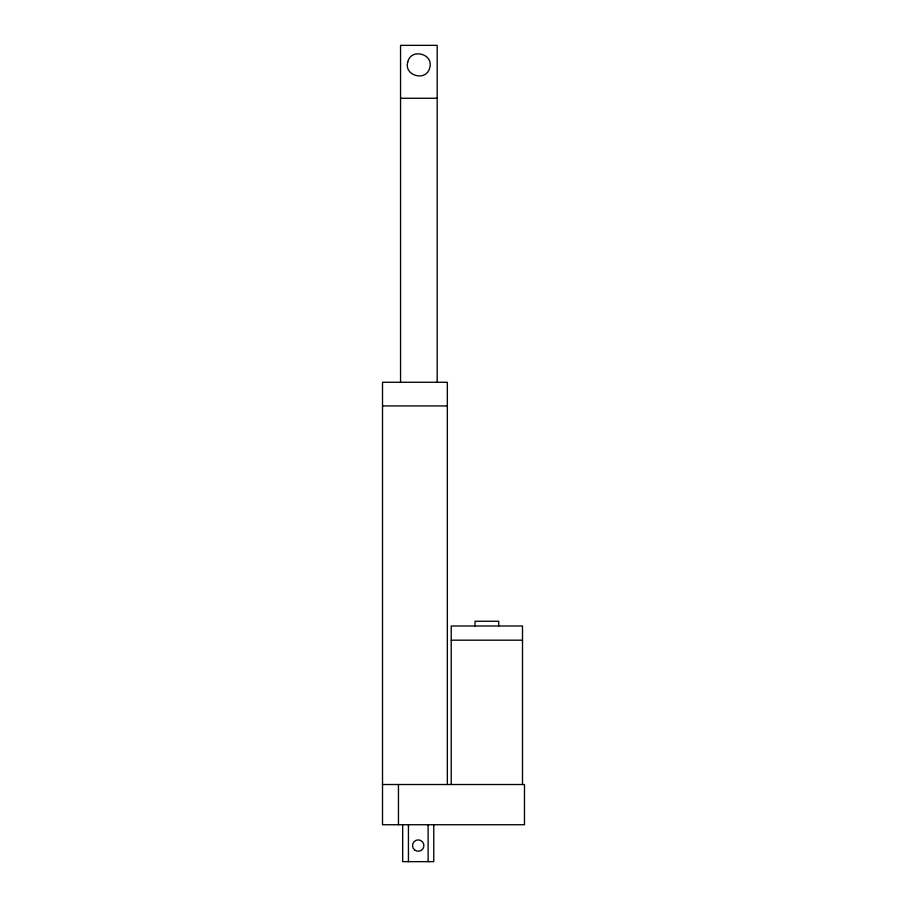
<?xml version="1.0" encoding="UTF-8"?>
<svg xmlns="http://www.w3.org/2000/svg" width="907" height="907" viewBox="0 0 907 907"><rect width="100%" height="100%" fill="white"/><g stroke="black" fill="none" stroke-linecap="round" stroke-linejoin="round"><path stroke-width="1.36" d="M400.554 98.262L437.174 98.262M382.516 405.939L447.344 405.939M451.221 640.183L522.5 640.183M382.516 784.521L524.484 784.521L524.484 824.735L382.516 824.735L382.516 382.278L447.344 382.278L447.344 784.521M522.5 784.521L522.5 625.989L451.221 625.989L451.221 784.521M498.691 625.989L498.691 621.261L475.03 621.261L475.03 625.989M437.174 382.278L437.174 45.35L400.554 45.35L400.554 382.278M433.773 824.735L433.773 861.65L402.674 861.65L402.674 824.735M428.115 824.735L428.115 861.65M408.433 824.735L408.433 861.65M398.456 784.521L398.456 824.735M407.787 61.925C403.479 75.882 426.483 82.049 429.725 67.81C434.034 53.864 411.03 47.697 407.787 61.925M414.612 849.95A5.68 5.68 0 0 0 423.818 846.492A5.68 5.68 0 0 0 416.222 840.245A5.68 5.68 0 0 0 414.612 849.95"/></g></svg>
